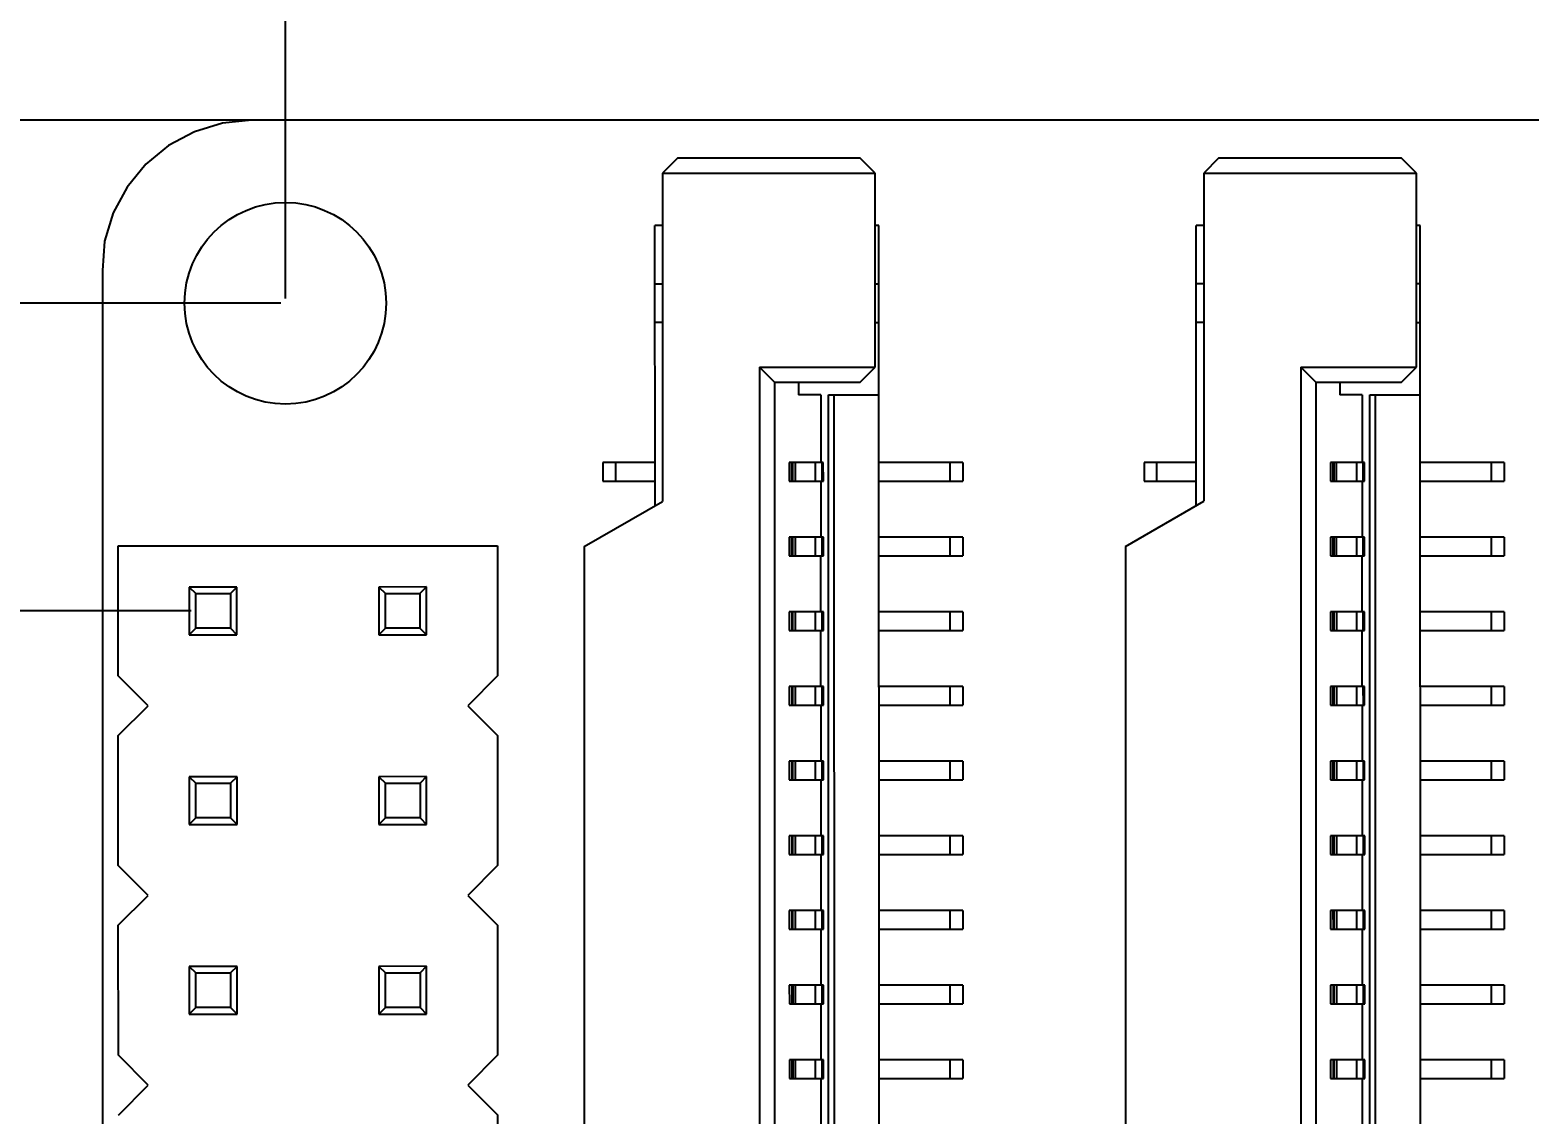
# Model space of a CAD drawing. Header units: inches. Extents: x -29 to 164, y -51 to 83.
# Drawn here: x 6.91 to 27, y 28.96 to 43.49 of the extents above; entities that cross this region are included whole.
import ezdxf

# ---------------------------------------------------------------- set-up
doc = ezdxf.new("R2010")
doc.units = ezdxf.units.IN
doc.header["$LTSCALE"] = 1.21
doc.header["$MEASUREMENT"] = 0
doc.header["$PDMODE"] = 3
doc.header["$PDSIZE"] = 0.3125
doc.layers.get('0').update_dxf_attribs({"linetype": 'CONTINUOUS'})
doc.layers.get('Defpoints').update_dxf_attribs({"linetype": 'CONTINUOUS'})
doc.layers.add('DIM', color=3, linetype='CONTINUOUS')
doc.styles.get("Standard").update_dxf_attribs({"font": 'txt', "width": 0.8})
doc.dimstyles.get("Standard").update_dxf_attribs({"dimtxt": 0.15625, "dimasz": 0.1875, "dimexe": 0.125, "dimexo": 0.0625, "dimgap": 0.09, "dimtad": 0, "dimtih": 1, "dimtoh": 1, "dimzin": 4, "dimdsep": 46, "dimtxsty": 'STANDARD', "dimblk": '_FILLED', "dimblk1": '_FILLED', "dimblk2": '_FILLED', "dimcen": 0.09, "dimazin": 1, "dimtp": 0.01, "dimtm": 0.01, "dimtfac": 1, "dimtofl": 0, "dimtmove": 0, "dimatfit": 3, "dimldrblk": '_FILLED', "dimfxl": 1, "dimtolj": 1, "dimtzin": 4, "dimarcsym": 0})

# ---------------------------------------------------------------- blocks, each defined once
blk = doc.blocks.new('_FILLED')
at = {"color": 0, "linetype": 'ByBlock'}
blk.add_solid([(0, 0), (-1, 0.167), (-1, -0.167)], dxfattribs=at)
blk = doc.blocks.new('*D1')
at = {"layer": 'Defpoints', "color": 0}
for p in [(4.455, 42.283), (9.879, 42.283), (10.329, 39.833)]:
    blk.add_point(p, dxfattribs=at)
at = {"layer": 'DIM', "color": 0, "lineweight": -2}
for p, q in [((4.455, 44.283), (4.455, 46.283)), ((9.816, 42.283), (4.33, 42.283)), ((10.267, 39.833), (4.33, 39.833)), ((4.455, 37.833), (4.455, 35.833))]:
    blk.add_line(p, q, dxfattribs=at)
at = {"layer": 'DIM', "color": 0, "lineweight": -2, "xscale": 2, "yscale": 2, "zscale": 2}
for p, rotation in [((4.455, 42.283), 270), ((4.455, 39.833), 90)]:
    blk.add_blockref('_FILLED', p, dxfattribs=dict(at, rotation=rotation))
at = {"layer": 'DIM', "color": 0, "insert": (4.455, 48.773), "char_height": 2, "attachment_point": 5, "rotation": 90}
blk.add_mtext('\\A1;2.45', dxfattribs=at)
blk = doc.blocks.new('*D2')
at = {"layer": 'Defpoints', "color": 0}
for p in [(0.441, 42.283), (9.879, 42.283), (9.128, 35.713)]:
    blk.add_point(p, dxfattribs=at)
at = {"layer": 'DIM', "color": 0, "lineweight": -2}
for p, q in [((0.441, 44.283), (0.441, 46.283)), ((9.816, 42.283), (0.316, 42.283)), ((9.066, 35.713), (0.316, 35.713)), ((0.441, 33.713), (0.441, 31.713))]:
    blk.add_line(p, q, dxfattribs=at)
at = {"layer": 'DIM', "color": 0, "lineweight": -2, "xscale": 2, "yscale": 2, "zscale": 2}
for p, rotation in [((0.441, 42.283), 270), ((0.441, 35.713), 90)]:
    blk.add_blockref('_FILLED', p, dxfattribs=dict(at, rotation=rotation))
at = {"layer": 'DIM', "color": 0, "insert": (0.441, 38.998), "char_height": 2, "attachment_point": 5, "rotation": 90}
blk.add_mtext('\\A1;6.57', dxfattribs=at)
blk = doc.blocks.new('*D3')
at = {"layer": 'Defpoints', "color": 0}
for p in [(9.128, 35.713), (0.441, 5.233), (9.135, 5.233)]:
    blk.add_point(p, dxfattribs=at)
at = {"layer": 'DIM', "color": 0, "lineweight": -2}
for p, q in [((9.066, 35.713), (0.316, 35.713)), ((0.441, 33.713), (0.441, 29.496)), ((0.441, 7.233), (0.441, 11.45)), ((9.072, 5.233), (0.316, 5.233))]:
    blk.add_line(p, q, dxfattribs=at)
at = {"layer": 'DIM', "color": 0, "lineweight": -2, "xscale": 2, "yscale": 2, "zscale": 2}
for p, rotation in [((0.441, 35.713), 90), ((0.441, 5.233), 270)]:
    blk.add_blockref('_FILLED', p, dxfattribs=dict(at, rotation=rotation))
at = {"layer": 'DIM', "color": 0, "insert": (0.441, 20.473), "char_height": 2, "attachment_point": 5, "rotation": 90}
blk.add_mtext('\\A1;30.48(2.54*12)', dxfattribs=at)
blk = doc.blocks.new('*D4')
at = {"layer": 'Defpoints', "color": 0}
for p in [(-6.502, 42.283), (9.879, 42.283), (9.889, -7.727)]:
    blk.add_point(p, dxfattribs=at)
at = {"layer": 'DIM', "color": 0, "lineweight": -2}
for p, q in [((9.816, 42.283), (-6.627, 42.283)), ((-6.502, 40.283), (-6.502, 19.501)), ((-6.502, -5.727), (-6.502, 15.055)), ((9.827, -7.727), (-6.627, -7.727))]:
    blk.add_line(p, q, dxfattribs=at)
at = {"layer": 'DIM', "color": 0, "lineweight": -2, "xscale": 2, "yscale": 2, "zscale": 2}
for p, rotation in [((-6.502, 42.283), 90), ((-6.502, -7.727), 270)]:
    blk.add_blockref('_FILLED', p, dxfattribs=dict(at, rotation=rotation))
at = {"layer": 'DIM', "color": 0, "insert": (-6.502, 17.278), "char_height": 2, "attachment_point": 5, "rotation": 90}
blk.add_mtext('\\A1;50.0', dxfattribs=at)
blk = doc.blocks.new('*D11')
at = {"layer": 'Defpoints', "color": 0}
for p in [(-2.864, 42.283), (10.339, 42.283), (10.339, -5.267)]:
    blk.add_point(p, dxfattribs=at)
at = {"layer": 'DIM', "color": 0, "lineweight": -2}
for p, q in [((10.276, 42.283), (-2.989, 42.283)), ((-2.864, 40.283), (-2.864, 21.798)), ((-2.864, -3.267), (-2.864, 15.218)), ((10.276, -5.267), (-2.989, -5.267))]:
    blk.add_line(p, q, dxfattribs=at)
at = {"layer": 'DIM', "color": 0, "lineweight": -2, "xscale": 2, "yscale": 2, "zscale": 2}
for p, rotation in [((-2.864, 42.283), 90), ((-2.864, -5.267), 270)]:
    blk.add_blockref('_FILLED', p, dxfattribs=dict(at, rotation=rotation))
at = {"layer": 'DIM', "color": 0, "insert": (-2.864, 18.508), "char_height": 2, "attachment_point": 5, "rotation": 90}
blk.add_mtext('\\A1;47.55', dxfattribs=at)
blk = doc.blocks.new('*D12')
at = {"layer": 'Defpoints', "color": 0}
for p in [(10.329, 47.774), (32.869, 43.482), (10.329, 39.833)]:
    blk.add_point(p, dxfattribs=at)
at = {"layer": 'DIM', "color": 0, "lineweight": -2}
for p, q in [((10.329, 39.895), (10.329, 47.899)), ((32.869, 43.545), (32.869, 47.899)), ((12.329, 47.774), (18.309, 47.774)), ((30.869, 47.774), (24.889, 47.774))]:
    blk.add_line(p, q, dxfattribs=at)
at = {"layer": 'DIM', "color": 0, "lineweight": -2, "xscale": 2, "yscale": 2, "zscale": 2, "rotation": 180}
blk.add_blockref('_FILLED', (10.329, 47.774), dxfattribs=at)
at = {"layer": 'DIM', "color": 0, "lineweight": -2, "xscale": 2, "yscale": 2, "zscale": 2}
blk.add_blockref('_FILLED', (32.869, 47.774), dxfattribs=at)
at = {"layer": 'DIM', "color": 0, "insert": (21.599, 47.774), "char_height": 2, "attachment_point": 5}
blk.add_mtext('\\A1;22.54', dxfattribs=at)
blk = doc.blocks.new('*D14')
at = {"layer": 'Defpoints', "color": 0}
for p in [(40.079, 50.392), (40.079, 41.954), (10.329, 39.833)]:
    blk.add_point(p, dxfattribs=at)
at = {"layer": 'DIM', "color": 0, "lineweight": -2}
for p, q in [((10.329, 39.895), (10.329, 50.517)), ((40.079, 42.017), (40.079, 50.517)), ((12.329, 50.392), (21.914, 50.392)), ((38.079, 50.392), (28.494, 50.392))]:
    blk.add_line(p, q, dxfattribs=at)
at = {"layer": 'DIM', "color": 0, "lineweight": -2, "xscale": 2, "yscale": 2, "zscale": 2, "rotation": 180}
blk.add_blockref('_FILLED', (10.329, 50.392), dxfattribs=at)
at = {"layer": 'DIM', "color": 0, "lineweight": -2, "xscale": 2, "yscale": 2, "zscale": 2}
blk.add_blockref('_FILLED', (40.079, 50.392), dxfattribs=at)
at = {"layer": 'DIM', "color": 0, "insert": (25.204, 50.392), "char_height": 2, "attachment_point": 5}
blk.add_mtext('\\A1;29.75', dxfattribs=at)
blk = doc.blocks.new('*D15')
at = {"layer": 'Defpoints', "color": 0}
for p in [(10.329, 53.635), (44.769, 42.733), (10.329, 39.833)]:
    blk.add_point(p, dxfattribs=at)
at = {"layer": 'DIM', "color": 0, "lineweight": -2}
for p, q in [((10.329, 39.895), (10.329, 53.76)), ((44.769, 42.795), (44.769, 53.76)), ((12.329, 53.635), (24.259, 53.635)), ((42.769, 53.635), (30.839, 53.635))]:
    blk.add_line(p, q, dxfattribs=at)
at = {"layer": 'DIM', "color": 0, "lineweight": -2, "xscale": 2, "yscale": 2, "zscale": 2, "rotation": 180}
blk.add_blockref('_FILLED', (10.329, 53.635), dxfattribs=at)
at = {"layer": 'DIM', "color": 0, "lineweight": -2, "xscale": 2, "yscale": 2, "zscale": 2}
blk.add_blockref('_FILLED', (44.769, 53.635), dxfattribs=at)
at = {"layer": 'DIM', "color": 0, "insert": (27.549, 53.635), "char_height": 2, "attachment_point": 5}
blk.add_mtext('\\A1;34.44', dxfattribs=at)
blk = doc.blocks.new('*D16')
at = {"layer": 'Defpoints', "color": 0}
for p in [(10.329, 56.651), (50.569, 42.733), (10.329, 39.833)]:
    blk.add_point(p, dxfattribs=at)
at = {"layer": 'DIM', "color": 0, "lineweight": -2}
for p, q in [((10.329, 39.895), (10.329, 56.776)), ((50.569, 42.795), (50.569, 56.776)), ((12.329, 56.651), (27.293, 56.651)), ((48.569, 56.651), (33.606, 56.651))]:
    blk.add_line(p, q, dxfattribs=at)
at = {"layer": 'DIM', "color": 0, "lineweight": -2, "xscale": 2, "yscale": 2, "zscale": 2, "rotation": 180}
blk.add_blockref('_FILLED', (10.329, 56.651), dxfattribs=at)
at = {"layer": 'DIM', "color": 0, "lineweight": -2, "xscale": 2, "yscale": 2, "zscale": 2}
blk.add_blockref('_FILLED', (50.569, 56.651), dxfattribs=at)
at = {"layer": 'DIM', "color": 0, "insert": (30.449, 56.651), "char_height": 2, "attachment_point": 5}
blk.add_mtext('\\A1;40.24', dxfattribs=at)

msp = doc.modelspace()

# ---------------------------------------------------------------- linework, layer by layer
at = {"color": 7, "linetype": 'Continuous'}
for p, q in [((9.487, 42.244), (9.11, 42.13)), ((9.879, 42.283), (9.487, 42.244)), ((28.399, 42.283), (9.879, 42.283)), ((9.11, 42.13), (8.762, 41.944)), ((8.762, 41.944), (8.458, 41.694)), ((8.458, 41.694), (8.208, 41.389)), ((15.579, 41.774), (15.379, 41.574)), ((18.029, 41.775), (15.579, 41.774)), ((18.229, 41.575), (18.029, 41.775)), ((22.829, 41.776), (22.629, 41.576)), ((25.279, 41.776), (22.829, 41.776)), ((25.479, 41.576), (25.279, 41.776)), ((15.379, 41.574), (18.229, 41.575)), ((15.379, 41.574), (15.38, 37.18)), ((18.229, 38.975), (18.229, 41.575)), ((22.629, 41.576), (22.63, 37.182)), ((22.629, 41.576), (25.479, 41.576)), ((25.479, 38.976), (25.479, 41.576)), ((8.208, 41.389), (8.022, 41.042)), ((8.022, 41.042), (7.908, 40.665)), ((15.28, 37.123), (15.279, 40.874)), ((15.379, 40.874), (15.279, 40.874)), ((18.279, 40.875), (18.229, 40.875)), ((18.283, 20.275), (18.279, 40.875)), ((22.53, 37.124), (22.529, 40.876)), ((22.629, 40.876), (22.529, 40.876)), ((25.529, 40.876), (25.479, 40.876)), ((25.533, 20.276), (25.529, 40.876)), ((7.908, 40.665), (7.879, 40.273)), ((7.879, 40.273), (7.879, -5.727)), ((15.279, 40.094), (15.379, 40.094)), ((18.229, 40.095), (18.279, 40.095)), ((22.529, 40.096), (22.629, 40.096)), ((25.479, 40.096), (25.529, 40.096)), ((15.379, 39.574), (15.279, 39.574)), ((18.229, 39.575), (18.279, 39.575)), ((22.629, 39.576), (22.529, 39.576)), ((25.479, 39.576), (25.529, 39.576)), ((16.679, 38.975), (16.683, 22.175)), ((16.679, 38.975), (16.88, 38.775)), ((16.679, 38.975), (18.229, 38.975)), ((18.03, 38.775), (18.229, 38.975)), ((23.929, 38.976), (23.933, 22.176)), ((23.929, 38.976), (24.13, 38.776)), ((23.929, 38.976), (25.479, 38.976)), ((25.28, 38.776), (25.479, 38.976)), ((16.88, 38.775), (16.883, 22.375)), ((16.88, 38.775), (18.03, 38.775)), ((17.201, 38.775), (17.201, 38.605)), ((17.501, 38.605), (17.201, 38.605)), ((17.501, 38.605), (17.501, 37.7)), ((17.607, 22.545), (17.604, 38.605)), ((17.604, 38.605), (18.28, 38.605)), ((17.683, 22.545), (17.68, 38.605)), ((24.13, 38.776), (24.133, 22.376)), ((24.13, 38.776), (25.28, 38.776)), ((24.451, 38.776), (24.451, 38.606)), ((24.751, 38.606), (24.451, 38.606)), ((24.751, 38.606), (24.751, 37.701)), ((24.857, 22.546), (24.854, 38.606)), ((24.854, 38.606), (25.53, 38.606)), ((24.933, 22.546), (24.93, 38.606)), ((14.58, 37.699), (14.58, 37.449)), ((15.28, 37.699), (14.58, 37.699)), ((14.753, 37.449), (14.753, 37.699)), ((17.078, 37.7), (17.078, 37.45)), ((17.534, 37.7), (17.078, 37.7)), ((17.114, 37.45), (17.114, 37.7)), ((17.122, 37.7), (17.122, 37.45)), ((17.16, 37.45), (17.16, 37.7)), ((17.426, 37.7), (17.426, 37.45)), ((17.517, 37.45), (17.517, 37.7)), ((17.535, 37.45), (17.534, 37.7)), ((19.402, 37.7), (18.28, 37.7)), ((19.229, 37.7), (19.229, 37.45)), ((19.402, 37.7), (19.402, 37.45)), ((21.83, 37.701), (21.83, 37.451)), ((22.53, 37.701), (21.83, 37.701)), ((22.003, 37.451), (22.003, 37.701)), ((24.328, 37.701), (24.328, 37.451)), ((24.784, 37.701), (24.328, 37.701)), ((24.364, 37.451), (24.364, 37.701)), ((24.372, 37.701), (24.372, 37.451)), ((24.41, 37.451), (24.41, 37.701)), ((24.676, 37.701), (24.676, 37.451)), ((24.767, 37.451), (24.767, 37.701)), ((24.785, 37.451), (24.784, 37.701)), ((26.652, 37.702), (25.53, 37.701)), ((26.479, 37.702), (26.479, 37.452)), ((26.652, 37.702), (26.652, 37.452)), ((14.58, 37.449), (15.28, 37.449)), ((17.078, 37.45), (17.535, 37.45)), ((17.501, 37.45), (17.501, 36.7)), ((18.28, 37.45), (19.402, 37.45)), ((21.83, 37.451), (22.53, 37.451)), ((24.328, 37.451), (24.785, 37.451)), ((24.751, 37.451), (24.751, 36.701)), ((25.53, 37.451), (26.652, 37.452)), ((14.33, 36.574), (15.38, 37.18)), ((21.58, 36.576), (22.63, 37.182)), ((8.09, 36.583), (13.17, 36.584)), ((8.09, 34.843), (8.09, 36.583)), ((13.17, 36.584), (13.17, 34.844)), ((14.33, 36.574), (14.332, 24.574)), ((17.078, 36.7), (17.078, 36.45)), ((17.535, 36.7), (17.078, 36.7)), ((17.114, 36.45), (17.114, 36.7)), ((17.122, 36.7), (17.122, 36.45)), ((17.16, 36.45), (17.16, 36.7)), ((17.426, 36.7), (17.426, 36.45)), ((17.517, 36.45), (17.517, 36.7)), ((17.535, 36.45), (17.535, 36.7)), ((19.402, 36.7), (18.28, 36.7)), ((19.229, 36.7), (19.229, 36.45)), ((19.402, 36.7), (19.402, 36.45)), ((21.58, 36.576), (21.582, 24.576)), ((24.328, 36.701), (24.328, 36.451)), ((24.785, 36.701), (24.328, 36.701)), ((24.364, 36.451), (24.364, 36.701)), ((24.372, 36.701), (24.372, 36.451)), ((24.41, 36.451), (24.41, 36.701)), ((24.676, 36.701), (24.676, 36.451)), ((24.767, 36.451), (24.767, 36.701)), ((24.785, 36.451), (24.785, 36.701)), ((26.652, 36.702), (25.53, 36.701)), ((26.479, 36.702), (26.479, 36.452)), ((26.652, 36.702), (26.652, 36.452)), ((17.078, 36.45), (17.535, 36.45)), ((17.501, 35.7), (17.501, 36.45)), ((18.28, 36.45), (19.402, 36.45)), ((24.328, 36.451), (24.785, 36.451)), ((24.751, 35.701), (24.751, 36.451)), ((25.53, 36.451), (26.652, 36.452)), ((9.04, 36.033), (9.04, 35.393)), ((9.04, 36.033), (9.128, 35.945)), ((9.68, 36.033), (9.04, 36.033)), ((9.68, 36.033), (9.592, 35.945)), ((9.68, 35.393), (9.68, 36.033)), ((12.22, 36.034), (11.58, 36.033)), ((11.58, 36.033), (11.58, 35.393)), ((11.58, 36.033), (11.668, 35.945)), ((12.22, 36.034), (12.132, 35.945)), ((12.22, 35.394), (12.22, 36.034)), ((9.128, 35.481), (9.128, 35.945)), ((9.128, 35.945), (9.592, 35.945)), ((9.592, 35.945), (9.592, 35.481)), ((11.668, 35.482), (11.668, 35.945)), ((11.668, 35.945), (12.132, 35.945)), ((12.132, 35.945), (12.132, 35.482)), ((17.078, 35.7), (17.078, 35.45)), ((17.535, 35.7), (17.078, 35.7)), ((17.115, 35.45), (17.115, 35.7)), ((17.123, 35.7), (17.123, 35.45)), ((17.161, 35.45), (17.161, 35.7)), ((17.426, 35.7), (17.426, 35.45)), ((17.517, 35.45), (17.517, 35.7)), ((17.535, 35.45), (17.535, 35.7)), ((19.402, 35.7), (18.28, 35.7)), ((19.229, 35.7), (19.229, 35.45)), ((19.402, 35.7), (19.402, 35.45)), ((24.328, 35.701), (24.328, 35.451)), ((24.785, 35.701), (24.328, 35.701)), ((24.365, 35.451), (24.365, 35.701)), ((24.373, 35.701), (24.373, 35.451)), ((24.411, 35.451), (24.411, 35.701)), ((24.676, 35.701), (24.676, 35.451)), ((24.767, 35.451), (24.767, 35.701)), ((24.785, 35.451), (24.785, 35.701)), ((26.652, 35.702), (25.53, 35.701)), ((26.479, 35.702), (26.479, 35.452)), ((26.652, 35.702), (26.652, 35.452)), ((9.128, 35.481), (9.04, 35.393)), ((9.04, 35.393), (9.68, 35.393)), ((9.592, 35.481), (9.128, 35.481)), ((9.592, 35.481), (9.68, 35.393)), ((11.668, 35.482), (11.58, 35.393)), ((11.58, 35.393), (12.22, 35.394)), ((12.132, 35.482), (11.668, 35.482)), ((12.132, 35.482), (12.22, 35.394)), ((17.078, 35.45), (17.535, 35.45)), ((17.502, 34.7), (17.501, 35.45)), ((18.28, 35.45), (19.402, 35.45)), ((24.328, 35.451), (24.785, 35.451)), ((24.752, 34.701), (24.751, 35.451)), ((25.53, 35.451), (26.652, 35.452)), ((8.491, 34.443), (8.09, 34.843)), ((13.17, 34.844), (12.771, 34.444)), ((17.079, 34.7), (17.079, 34.45)), ((17.535, 34.7), (17.079, 34.7)), ((17.115, 34.45), (17.115, 34.7)), ((17.123, 34.7), (17.123, 34.45)), ((17.161, 34.45), (17.161, 34.7)), ((17.426, 34.7), (17.426, 34.45)), ((17.518, 34.45), (17.517, 34.7)), ((17.535, 34.45), (17.535, 34.7)), ((19.402, 34.7), (18.28, 34.7)), ((19.229, 34.7), (19.229, 34.45)), ((19.402, 34.7), (19.402, 34.45)), ((24.329, 34.701), (24.329, 34.451)), ((24.785, 34.701), (24.329, 34.701)), ((24.365, 34.451), (24.365, 34.701)), ((24.373, 34.701), (24.373, 34.451)), ((24.411, 34.451), (24.411, 34.701)), ((24.676, 34.701), (24.676, 34.451)), ((24.768, 34.451), (24.767, 34.701)), ((24.785, 34.451), (24.785, 34.701)), ((26.652, 34.702), (25.53, 34.701)), ((26.479, 34.702), (26.479, 34.452)), ((26.652, 34.702), (26.652, 34.452)), ((8.091, 34.043), (8.491, 34.443)), ((12.771, 34.444), (13.171, 34.044)), ((17.079, 34.45), (17.535, 34.45)), ((17.502, 34.45), (17.502, 33.7)), ((18.28, 34.45), (19.402, 34.45)), ((24.329, 34.451), (24.785, 34.451)), ((24.752, 34.451), (24.752, 33.701)), ((25.53, 34.451), (26.652, 34.452)), ((8.091, 32.303), (8.091, 34.043)), ((13.171, 34.044), (13.171, 32.304)), ((17.079, 33.7), (17.079, 33.45)), ((17.535, 33.7), (17.079, 33.7)), ((17.115, 33.45), (17.115, 33.7)), ((17.123, 33.7), (17.123, 33.45)), ((17.161, 33.45), (17.161, 33.7)), ((17.426, 33.7), (17.426, 33.45)), ((17.518, 33.45), (17.518, 33.7)), ((17.535, 33.45), (17.535, 33.7)), ((19.402, 33.7), (18.281, 33.7)), ((19.229, 33.7), (19.23, 33.45)), ((19.402, 33.7), (19.402, 33.45)), ((24.329, 33.701), (24.329, 33.451)), ((24.785, 33.701), (24.329, 33.701)), ((24.365, 33.451), (24.365, 33.701)), ((24.373, 33.701), (24.373, 33.451)), ((24.411, 33.451), (24.411, 33.701)), ((24.676, 33.701), (24.676, 33.451)), ((24.768, 33.451), (24.768, 33.701)), ((24.785, 33.451), (24.785, 33.701)), ((26.652, 33.702), (25.531, 33.701)), ((26.479, 33.702), (26.48, 33.452)), ((26.652, 33.702), (26.652, 33.452)), ((9.041, 33.493), (9.041, 32.853)), ((9.041, 33.493), (9.129, 33.405)), ((9.681, 33.493), (9.041, 33.493)), ((9.129, 32.941), (9.129, 33.405)), ((9.129, 33.405), (9.593, 33.405)), ((9.681, 33.493), (9.593, 33.405)), ((9.593, 33.405), (9.593, 32.941)), ((9.681, 32.853), (9.681, 33.493)), ((12.221, 33.494), (11.581, 33.493)), ((11.581, 33.493), (11.581, 32.853)), ((11.581, 33.493), (11.669, 33.405)), ((11.669, 32.942), (11.669, 33.405)), ((11.669, 33.405), (12.133, 33.405)), ((12.221, 33.494), (12.133, 33.405)), ((12.133, 33.405), (12.133, 32.942)), ((12.221, 32.854), (12.221, 33.494)), ((17.079, 33.45), (17.535, 33.45)), ((17.502, 33.45), (17.502, 32.7)), ((18.281, 33.45), (19.402, 33.45)), ((24.329, 33.451), (24.785, 33.451)), ((24.752, 33.451), (24.752, 32.701)), ((25.531, 33.451), (26.652, 33.452)), ((9.129, 32.941), (9.041, 32.853)), ((9.041, 32.853), (9.681, 32.853)), ((9.593, 32.941), (9.129, 32.941)), ((9.593, 32.941), (9.681, 32.853)), ((11.669, 32.942), (11.581, 32.853)), ((11.581, 32.853), (12.221, 32.854)), ((12.133, 32.942), (11.669, 32.942)), ((12.133, 32.942), (12.221, 32.854)), ((17.079, 32.7), (17.079, 32.45)), ((17.536, 32.7), (17.079, 32.7)), ((17.115, 32.45), (17.115, 32.7)), ((17.123, 32.7), (17.123, 32.45)), ((17.161, 32.45), (17.161, 32.7)), ((17.427, 32.7), (17.427, 32.45)), ((17.518, 32.45), (17.518, 32.7)), ((17.536, 32.45), (17.536, 32.7)), ((19.403, 32.7), (18.281, 32.7)), ((19.23, 32.7), (19.23, 32.45)), ((19.403, 32.7), (19.403, 32.45)), ((24.329, 32.701), (24.329, 32.451)), ((24.786, 32.701), (24.329, 32.701)), ((24.365, 32.451), (24.365, 32.701)), ((24.373, 32.701), (24.373, 32.451)), ((24.411, 32.451), (24.411, 32.701)), ((24.677, 32.701), (24.677, 32.451)), ((24.768, 32.451), (24.768, 32.701)), ((24.786, 32.451), (24.786, 32.701)), ((26.653, 32.702), (25.531, 32.701)), ((26.48, 32.702), (26.48, 32.452)), ((26.653, 32.702), (26.653, 32.452)), ((17.079, 32.45), (17.536, 32.45)), ((17.502, 32.45), (17.502, 31.7)), ((18.281, 32.45), (19.403, 32.45)), ((24.329, 32.451), (24.786, 32.451)), ((24.752, 32.451), (24.752, 31.701)), ((25.531, 32.451), (26.653, 32.452)), ((8.491, 31.903), (8.091, 32.303)), ((13.171, 32.304), (12.771, 31.904)), ((8.091, 31.503), (8.491, 31.903)), ((12.771, 31.904), (13.171, 31.504)), ((17.079, 31.7), (17.079, 31.45)), ((17.536, 31.7), (17.079, 31.7)), ((17.116, 31.45), (17.115, 31.7)), ((17.123, 31.7), (17.123, 31.45)), ((17.162, 31.45), (17.161, 31.7)), ((17.427, 31.7), (17.427, 31.45)), ((17.518, 31.45), (17.518, 31.7)), ((17.536, 31.45), (17.536, 31.7)), ((19.403, 31.7), (18.281, 31.7)), ((19.23, 31.7), (19.23, 31.45)), ((19.403, 31.7), (19.403, 31.45)), ((24.329, 31.701), (24.329, 31.451)), ((24.786, 31.701), (24.329, 31.701)), ((24.366, 31.451), (24.365, 31.701)), ((24.373, 31.701), (24.373, 31.451)), ((24.412, 31.451), (24.411, 31.701)), ((24.677, 31.701), (24.677, 31.451)), ((24.768, 31.451), (24.768, 31.701)), ((24.786, 31.451), (24.786, 31.701)), ((26.653, 31.702), (25.531, 31.701)), ((26.48, 31.702), (26.48, 31.452)), ((26.653, 31.702), (26.653, 31.452)), ((8.092, 29.763), (8.091, 31.503)), ((13.171, 31.504), (13.172, 29.764)), ((17.079, 31.45), (17.536, 31.45)), ((17.502, 31.45), (17.502, 30.7)), ((18.281, 31.45), (19.403, 31.45)), ((24.329, 31.451), (24.786, 31.451)), ((24.752, 31.451), (24.752, 30.701)), ((25.531, 31.451), (26.653, 31.452)), ((9.041, 30.953), (9.041, 30.313)), ((9.041, 30.953), (9.129, 30.865)), ((9.681, 30.953), (9.041, 30.953)), ((9.681, 30.953), (9.593, 30.865)), ((9.681, 30.313), (9.681, 30.953)), ((12.221, 30.954), (11.581, 30.953)), ((11.581, 30.953), (11.581, 30.313)), ((11.581, 30.953), (11.669, 30.865)), ((12.221, 30.954), (12.133, 30.865)), ((12.221, 30.314), (12.221, 30.954)), ((9.13, 30.401), (9.129, 30.865)), ((9.129, 30.865), (9.593, 30.865)), ((9.593, 30.865), (9.593, 30.401)), ((11.67, 30.402), (11.669, 30.865)), ((11.669, 30.865), (12.133, 30.865)), ((12.133, 30.865), (12.133, 30.402)), ((17.079, 30.7), (17.08, 30.45)), ((17.536, 30.7), (17.079, 30.7)), ((17.116, 30.45), (17.116, 30.7)), ((17.124, 30.7), (17.124, 30.45)), ((17.162, 30.45), (17.162, 30.7)), ((17.427, 30.7), (17.427, 30.45)), ((17.518, 30.45), (17.518, 30.7)), ((17.536, 30.45), (17.536, 30.7)), ((19.403, 30.7), (18.281, 30.7)), ((19.23, 30.7), (19.23, 30.45)), ((19.403, 30.7), (19.403, 30.45)), ((24.329, 30.701), (24.33, 30.451)), ((24.786, 30.701), (24.329, 30.701)), ((24.366, 30.451), (24.366, 30.701)), ((24.374, 30.701), (24.374, 30.451)), ((24.412, 30.451), (24.412, 30.701)), ((24.677, 30.701), (24.677, 30.451)), ((24.768, 30.451), (24.768, 30.701)), ((24.786, 30.451), (24.786, 30.701)), ((26.653, 30.702), (25.531, 30.701)), ((26.48, 30.702), (26.48, 30.452)), ((26.653, 30.702), (26.653, 30.452)), ((9.13, 30.401), (9.041, 30.313)), ((9.593, 30.401), (9.13, 30.401)), ((9.593, 30.401), (9.681, 30.313)), ((11.67, 30.402), (11.581, 30.313)), ((12.133, 30.402), (11.67, 30.402)), ((12.133, 30.402), (12.221, 30.314)), ((17.08, 30.45), (17.536, 30.45)), ((17.502, 30.45), (17.503, 29.7)), ((18.281, 30.45), (19.403, 30.45)), ((24.33, 30.451), (24.786, 30.451)), ((24.752, 30.451), (24.753, 29.701)), ((25.531, 30.451), (26.653, 30.452)), ((9.041, 30.313), (9.681, 30.313)), ((11.581, 30.313), (12.221, 30.314)), ((8.492, 29.363), (8.092, 29.763)), ((13.172, 29.764), (12.772, 29.364)), ((17.08, 29.7), (17.08, 29.45)), ((17.536, 29.7), (17.08, 29.7)), ((17.116, 29.45), (17.116, 29.7)), ((17.124, 29.7), (17.124, 29.45)), ((17.162, 29.45), (17.162, 29.7)), ((17.427, 29.7), (17.427, 29.45)), ((17.519, 29.45), (17.519, 29.7)), ((17.536, 29.45), (17.536, 29.7)), ((19.403, 29.7), (18.281, 29.7)), ((19.23, 29.7), (19.23, 29.45)), ((19.403, 29.7), (19.403, 29.45)), ((24.33, 29.701), (24.33, 29.451)), ((24.786, 29.701), (24.33, 29.701)), ((24.366, 29.451), (24.366, 29.701)), ((24.374, 29.701), (24.374, 29.451)), ((24.412, 29.451), (24.412, 29.701)), ((24.677, 29.701), (24.677, 29.451)), ((24.769, 29.451), (24.769, 29.701)), ((24.786, 29.451), (24.786, 29.701)), ((26.653, 29.702), (25.531, 29.701)), ((26.48, 29.702), (26.48, 29.452)), ((26.653, 29.702), (26.653, 29.452)), ((8.092, 28.963), (8.492, 29.363)), ((12.772, 29.364), (13.172, 28.964)), ((17.08, 29.45), (17.536, 29.45)), ((17.503, 29.45), (17.503, 28.7)), ((18.281, 29.45), (19.403, 29.45)), ((24.33, 29.451), (24.786, 29.451)), ((24.753, 29.451), (24.753, 28.701)), ((25.531, 29.451), (26.653, 29.452)), ((13.172, 28.964), (13.172, 27.224))]:
    msp.add_line(p, q, dxfattribs=at)
msp.add_circle((10.329, 39.833), 1.35, dxfattribs=at)

# ---------------------------------------------------------------- dimensions: what is measured, and where the dimension line sits
at = {"layer": 'DIM'}
for base, p1, p2, picture, middle in [((10.329, 56.651), (50.569, 42.733), (10.329, 39.833), '*D16', (30.449, 56.651)), ((10.329, 53.635), (44.769, 42.733), (10.329, 39.833), '*D15', (27.549, 53.635)), ((40.079, 50.392), (10.329, 39.833), (40.079, 41.954), '*D14', (25.204, 50.392)), ((10.329, 47.774), (32.869, 43.482), (10.329, 39.833), '*D12', (21.599, 47.774))]:
    dim = msp.add_linear_dim(base=base, p1=p1, p2=p2, dimstyle='STANDARD', override={"dimtxt": 2, "dimasz": 2, "dimtih": 0, "dimtoh": 0, "dimzin": 0, "dimcen": 0.198, "dimadec": 0, "dimazin": 0, "dimtp": 0, "dimtm": 0, "dimtdec": 4, "dimtzin": 0}, dxfattribs=at)
    dim.commit()
    dim.dimension.update_dxf_attribs({"geometry": picture, "text_midpoint": middle})
for base, p1, p2, override, picture, middle in [((4.455, 42.283), (10.329, 39.833), (9.879, 42.283), {"dimtxt": 2, "dimasz": 2, "dimtih": 0, "dimtoh": 0, "dimzin": 0, "dimcen": 0.198, "dimadec": 0, "dimazin": 0, "dimtp": 0, "dimtm": 0, "dimtdec": 4, "dimtzin": 0}, '*D1', (4.455, 48.773)), ((0.441, 42.283), (9.128, 35.713), (9.879, 42.283), {"dimtxt": 2, "dimasz": 2, "dimtih": 0, "dimtoh": 0, "dimzin": 0, "dimcen": 0.198, "dimadec": 0, "dimazin": 0, "dimtp": 0, "dimtm": 0, "dimtdec": 4, "dimtzin": 0}, '*D2', (0.441, 38.998)), ((-6.502, 42.283), (9.889, -7.727), (9.879, 42.283), {"dimtxt": 2, "dimasz": 2, "dimtih": 0, "dimtoh": 0, "dimdec": 1, "dimzin": 0, "dimcen": 0.198, "dimadec": 0, "dimazin": 0, "dimtp": 0, "dimtm": 0, "dimtdec": 4, "dimtzin": 0}, '*D4', (-6.502, 17.278)), ((-2.864, 42.283), (10.339, -5.267), (10.339, 42.283), {"dimtxt": 2, "dimasz": 2, "dimtih": 0, "dimtoh": 0, "dimzin": 0, "dimcen": 0.198, "dimadec": 0, "dimazin": 0, "dimtp": 0, "dimtm": 0, "dimtdec": 4, "dimtzin": 0}, '*D11', (-2.864, 18.508)), ((0.441, 5.233), (9.128, 35.713), (9.135, 5.233), {"dimtxt": 2, "dimasz": 2, "dimtih": 0, "dimtoh": 0, "dimzin": 0, "dimpost": '(2.54*12)', "dimcen": 0.198, "dimadec": 0, "dimazin": 0, "dimtp": 0, "dimtm": 0, "dimtdec": 4, "dimtzin": 0}, '*D3', (0.441, 20.473))]:
    dim = msp.add_linear_dim(base=base, p1=p1, p2=p2, angle=90, dimstyle='STANDARD', override=override, dxfattribs=at)
    dim.commit()
    dim.dimension.update_dxf_attribs({"geometry": picture, "text_midpoint": middle})

doc.saveas('drawing.dxf')
